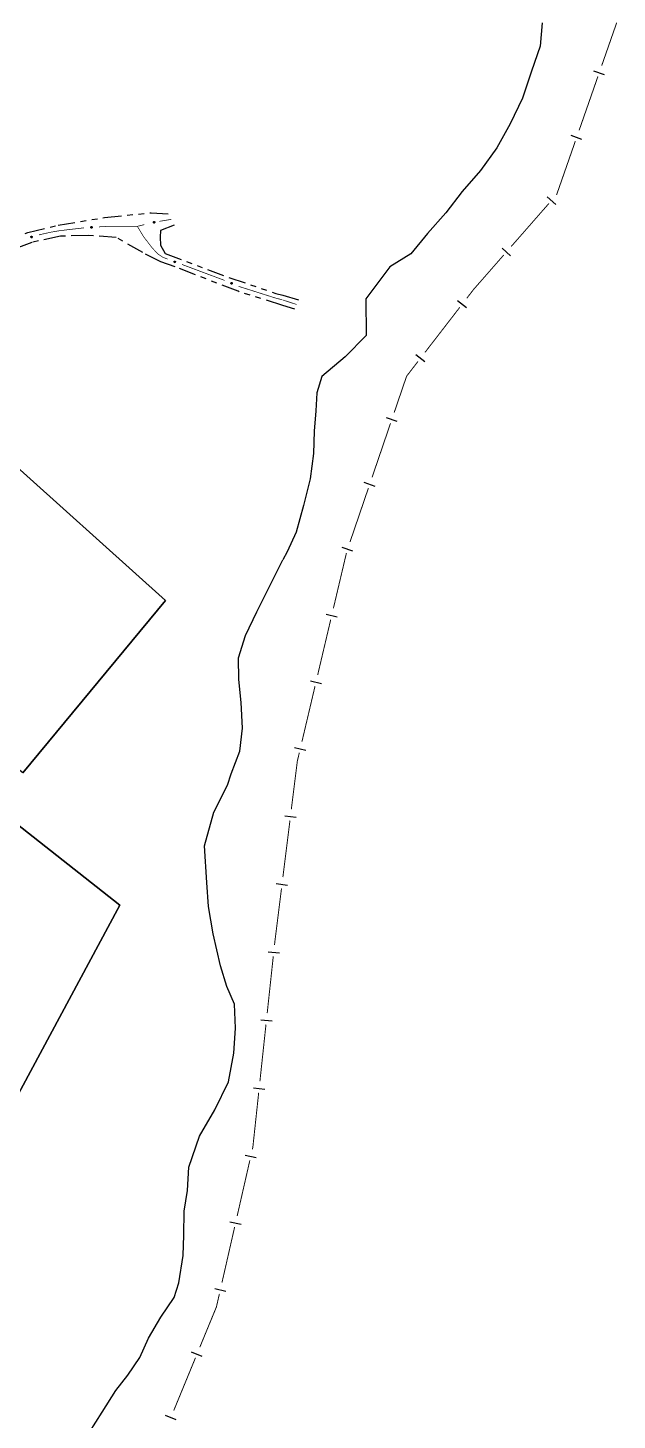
# Model space of a CAD drawing. Extents: x 204373 to 205952, y 4873300 to 4875179.
# Drawn here: x 205729.6 to 205884.8, y 4873681.7 to 4874047.8 of the extents above; entities that cross this region are included whole.
import ezdxf

# ---------------------------------------------------------------- set-up
doc = ezdxf.new("R2010")
doc.units = 0
doc.header["$LTSCALE"] = 1.5
doc.header["$MEASUREMENT"] = 0
doc.linetypes.add('TRACO_25', pattern=[8, 3, -1, 1, -1, 1, -1])
for name, color, linetype in [('CD_MALHA_LOTES', 7, 'CONTINUOUS'), ('HD-CURSO-PERENE', 170, 'CONTINUOUS'), ('LM-LIM-SETORES-BAIRROS', 250, 'CONTINUOUS'), ('RU-QUADRA', 220, 'CONTINUOUS'), ('SV-EIXO-RUA-N-PAV', 6, 'CONTINUOUS'), ('SV-RUA-NAO-PAV', 7, 'CONTINUOUS')]:
    doc.layers.add(name, color=color, linetype=linetype)

msp = doc.modelspace()

# ---------------------------------------------------------------- linework, layer by layer
at = {"layer": 'CD_MALHA_LOTES', "linetype": 'Continuous', "flags": 128}
for points in [[(205721.470543, 4873937.051906), (205765.928078, 4873897.251429), (205728.338756, 4873851.902269), (205679.55465, 4873889.759213)], [(205697.825653, 4873861.273346), (205753.904132, 4873817.174526)], [(205753.904132, 4873817.174526), (205725.253057, 4873763.97595), (205673.046159, 4873802.391331)]]:
    msp.add_lwpolyline(points, dxfattribs=at)
at = {"layer": 'HD-CURSO-PERENE', "linetype": 'Continuous'}
for points in [[(205865.05777, 4874049.191417, 2.257165), (205864.558878, 4874043.015749, 2.257165), (205862.257241, 4874036.41511, 2.257165), (205859.905662, 4874029.364422, 2.257165), (205856.627521, 4874022.588803, 2.257165), (205853.073801, 4874016.263246, 2.257165), (205848.793791, 4874010.362766, 2.257165), (205844.012866, 4874004.837349, 2.257165), (205839.65766, 4873999.1869, 2.257165), (205834.851672, 4873993.736492, 2.257165), (205830.496365, 4873988.41108, 2.257165), (205824.913514, 4873984.98593, 2.257165), (205818.606048, 4873976.560253, 2.257165), (205818.684139, 4873966.934177, 2.257165), (205813.202127, 4873961.308778, 2.257165), (205807.043882, 4873956.183463, 2.257165), (205805.750224, 4873951.846334, 2.257165), (205805.444112, 4873947.157524, 2.257165), (205805.020084, 4873941.806945, 2.257165), (205804.846611, 4873935.956301, 2.257165), (205803.997322, 4873929.25559, 2.257165), (205802.196607, 4873922.254885, 2.257165), (205800.320779, 4873915.22918, 2.257165), (205797.877565, 4873910.072429, 2.257165), (205796.742251, 4873907.97567, 2.257165)], [(205745.892225, 4873678.543841, 2.257165), (205749.253281, 4873683.795492, 2.257165), (205752.78, 4873689.52, 2.257165), (205755.94, 4873693.52, 2.257165), (205759.14, 4873698.19, 2.257165), (205761.44, 4873703.27, 2.257165), (205764.7, 4873708.79, 2.257165), (205768.16, 4873714, 2.257165), (205769.419621, 4873717.82619, 2.257165), (205770.53, 4873725.01, 2.257165), (205770.68, 4873730.38, 2.257165), (205770.84, 4873736.64, 2.257165), (205771.66, 4873742.09, 2.257165), (205771.99, 4873748.23, 2.257165), (205774.881338, 4873756.373308, 2.257165), (205778.92, 4873763.35, 2.257165), (205782.443715, 4873770.657798, 2.257165), (205783.914177, 4873778.220175, 2.257165), (205784.334309, 4873784.837256, 2.257165), (205784.03, 4873791.14, 2.257165), (205782.03, 4873795.78, 2.257165), (205780.343055, 4873801.222406, 2.257165), (205778.45246, 4873809.625048, 2.257165), (205777.192064, 4873816.767293, 2.257165), (205776.771932, 4873823.069274, 2.257165), (205776.141734, 4873832.732312, 2.257165), (205778.588966, 4873841.586519, 2.257165), (205782.233649, 4873848.697331, 2.257165), (205783.163004, 4873851.64781, 2.257165), (205785.489874, 4873857.623379, 2.257165), (205786.164093, 4873863.649022, 2.257165), (205785.836481, 4873870.42479, 2.257165), (205785.158535, 4873876.475492, 2.257165), (205785.106702, 4873882.151127, 2.257165), (205786.907742, 4873888.101715, 2.257165), (205789.935669, 4873894.277277, 2.257165), (205793.389059, 4873901.1529, 2.257165), (205796.742251, 4873907.97567, 2.257165)]]:
    msp.add_polyline3d(points, dxfattribs=at)
at = {"layer": 'LM-LIM-SETORES-BAIRROS', "const_width": 0.25}
for points in [[(205880.707951, 4874037.883039), (205884.667054, 4874049.211124)], [(205874.769296, 4874020.890913), (205879.718175, 4874035.051018)], [(205868.866859, 4874004.002418), (205873.77952, 4874018.058892)], [(205868.794479, 4874003.91988), (205868.866859, 4874004.002418)], [(205856.926663, 4873990.386405), (205866.81651, 4874001.664301)], [(205847.001315, 4873979.068026), (205854.948693, 4873988.130826)], [(205845.199338, 4873976.737208), (205846.422612, 4873978.319486)], [(205846.422612, 4873978.319486), (205847.001315, 4873979.068026)], [(205834.189878, 4873962.49671), (205843.364428, 4873974.363792)], [(205829.355438, 4873956.243467), (205832.354968, 4873960.123294)], [(205826.091272, 4873946.689811), (205829.324433, 4873956.152721)], [(205829.324433, 4873956.152721), (205829.355438, 4873956.243467)], [(205820.271582, 4873929.656573), (205825.121324, 4873943.850938)], [(205814.451892, 4873912.623334), (205819.301634, 4873926.8177)], [(205810.077184, 4873895.173728), (205813.524074, 4873909.772322)], [(205805.940916, 4873877.655415), (205809.387806, 4873892.254009)], [(205801.804647, 4873860.137102), (205805.251537, 4873874.735696)], [(205800.584985, 4873854.971474), (205801.115269, 4873857.217383)], [(205799.016939, 4873842.37637), (205800.499452, 4873854.284441)], [(205800.499452, 4873854.284441), (205800.584985, 4873854.971474)], [(205796.793169, 4873824.514264), (205798.64631, 4873839.399352)], [(205794.639091, 4873807.212522), (205796.422529, 4873821.537247)], [(205794.578934, 4873806.651054), (205794.639091, 4873807.212522)], [(205792.661338, 4873788.753489), (205794.259334, 4873803.668126)], [(205790.743741, 4873770.855924), (205792.341738, 4873785.770561)], [(205788.885001, 4873753.507678), (205790.424142, 4873767.872996)], [(205788.762032, 4873752.969074), (205788.885001, 4873753.507678)], [(205784.755537, 4873735.420627), (205788.094283, 4873750.044333)], [(205780.749042, 4873717.87218), (205784.087788, 4873732.495886)], [(205779.29485, 4873711.502817), (205780.081293, 4873714.947439)], [(205774.924214, 4873700.901699), (205779.116948, 4873711.071309)], [(205779.116948, 4873711.071309), (205779.29485, 4873711.502817)], [(205768.063376, 4873684.260518), (205773.780741, 4873698.128169)]]:
    msp.add_lwpolyline(points, dxfattribs=at)
at = {"layer": 'LM-LIM-SETORES-BAIRROS'}
for points in [[(205881.464111, 4874035.500137), (205878.63209, 4874036.489913)], [(205875.525456, 4874018.508011), (205872.693434, 4874019.497787)], [(205868.603622, 4874001.427176), (205866.348043, 4874003.405145)], [(205856.735806, 4873987.893701), (205854.480227, 4873989.87167)], [(205845.162773, 4873974.237476), (205842.789357, 4873976.072386)], [(205834.153313, 4873959.996978), (205831.779896, 4873961.831888)], [(205826.864077, 4873944.312255), (205824.025203, 4873945.282203)], [(205821.044387, 4873927.279017), (205818.205514, 4873928.248965)], [(205815.224697, 4873910.245778), (205812.385824, 4873911.215727)], [(205811.077458, 4873892.882559), (205808.157739, 4873893.571938)], [(205806.94119, 4873875.364247), (205804.021471, 4873876.053625)], [(205802.804921, 4873857.845934), (205799.885202, 4873858.535312)], [(205800.258362, 4873840.206377), (205797.281344, 4873840.577006)], [(205798.034584, 4873822.344266), (205795.057568, 4873822.714906)], [(205795.857331, 4873804.502636), (205792.874404, 4873804.822235)], [(205793.939735, 4873786.605071), (205790.956808, 4873786.92467)], [(205792.022139, 4873768.707506), (205789.039212, 4873769.027105)], [(205789.779237, 4873750.685372), (205786.854495, 4873751.353122)], [(205785.772742, 4873733.136925), (205782.848001, 4873733.804674)], [(205781.766247, 4873715.588478), (205778.841506, 4873716.256227)], [(205775.548663, 4873698.480942), (205772.775133, 4873699.624415)], [(205768.687826, 4873681.839761), (205765.914296, 4873682.983234)]]:
    msp.add_lwpolyline(points, dxfattribs=at)
at = {"layer": 'RU-QUADRA', "linetype": 'Continuous', "flags": 128}
for points in [[(205728.338756, 4873851.902269), (205765.928078, 4873897.251429), (205721.470543, 4873937.051906)], [(205725.253057, 4873763.97595), (205753.904132, 4873817.174526), (205697.825653, 4873861.273346)]]:
    msp.add_lwpolyline(points, dxfattribs=at)
at = {"layer": 'SV-EIXO-RUA-N-PAV'}
for points in [[(205762.731792, 4873996.823761), (205762.759735, 4873996.863901), (205762.791959, 4873996.892685), (205762.825745, 4873996.908957), (205762.85935, 4873996.915551), (205762.89449, 4873996.918425), (205762.930557, 4873996.913506), (205762.969379, 4873996.899179), (205763.009841, 4873996.871431), (205763.037158, 4873996.836483), (205763.054884, 4873996.804213), (205763.063777, 4873996.769567), (205763.065997, 4873996.735384), (205763.059649, 4873996.698088), (205763.044746, 4873996.658888), (205763.015859, 4873996.618877), (205762.984074, 4873996.590874), (205762.950981, 4873996.575993), (205762.916094, 4873996.567273), (205762.880184, 4873996.564769), (205762.844808, 4873996.569801), (205762.805367, 4873996.584877), (205762.766253, 4873996.613911), (205762.737962, 4873996.645294), (205762.72262, 4873996.678169), (205762.714808, 4873996.712709), (205762.711497, 4873996.747919), (205762.714932, 4873996.784381), (205762.731792, 4873996.823761)], [(205730.474245, 4873992.94139), (205730.497906, 4873992.984194), (205730.526995, 4873993.016144), (205730.558926, 4873993.035808), (205730.591674, 4873993.045828), (205730.62633, 4873993.052305), (205730.662713, 4873993.051126), (205730.702803, 4873993.040873), (205730.745908, 4873993.017439), (205730.776678, 4873992.98549), (205730.797632, 4873992.955216), (205730.810046, 4873992.92167), (205730.815774, 4873992.887898), (205730.8133, 4873992.850146), (205730.802513, 4873992.80962), (205730.7779, 4873992.766847), (205730.749168, 4873992.73572), (205730.717783, 4873992.717511), (205730.68398, 4873992.705244), (205730.648518, 4873992.699056), (205730.612812, 4873992.700418), (205730.572027, 4873992.711353), (205730.530132, 4873992.736205), (205730.49876, 4873992.764508), (205730.480114, 4873992.795628), (205730.468787, 4873992.82918), (205730.461868, 4873992.863862), (205730.46153, 4873992.900483), (205730.474245, 4873992.94139)], [(205746.258357, 4873995.498457), (205746.2904, 4873995.535406), (205746.325496, 4873995.56061), (205746.360818, 4873995.573206), (205746.394933, 4873995.576198), (205746.430179, 4873995.575328), (205746.465521, 4873995.56661), (205746.502604, 4873995.548246), (205746.539894, 4873995.516362), (205746.56335, 4873995.478713), (205746.577552, 4873995.444745), (205746.58272, 4873995.409351), (205746.581301, 4873995.375125), (205746.571032, 4873995.338713), (205746.552054, 4873995.301316), (205746.519086, 4873995.264594), (205746.48451, 4873995.240122), (205746.450025, 4873995.228835), (205746.41441, 4873995.223865), (205746.378437, 4873995.225185), (205746.343794, 4873995.233942), (205746.306174, 4873995.253117), (205746.270362, 4873995.286136), (205746.24556, 4873995.320343), (205746.233792, 4873995.354661), (205746.229688, 4873995.389834), (205746.230131, 4873995.425196), (205746.237415, 4873995.461088), (205746.258357, 4873995.498457)], [(205768.229481, 4873986.491802), (205768.2737, 4873986.5127), (205768.315977, 4873986.521619), (205768.353379, 4873986.518909), (205768.385806, 4873986.507896), (205768.417712, 4873986.492893), (205768.446542, 4873986.47067), (205768.473077, 4873986.438917), (205768.494352, 4873986.394707), (205768.500642, 4873986.350797), (205768.499947, 4873986.313986), (205768.490411, 4873986.279512), (205768.475317, 4873986.248761), (205768.451242, 4873986.219578), (205768.418801, 4873986.193002), (205768.373828, 4873986.172684), (205768.33232, 4873986.164224), (205768.296212, 4873986.167796), (205768.261615, 4873986.177603), (205768.229225, 4873986.19331), (205768.201051, 4873986.215288), (205768.174352, 4873986.248), (205768.154886, 4873986.292654), (205768.145976, 4873986.333956), (205768.149039, 4873986.370105), (205768.159461, 4873986.403949), (205768.17412, 4873986.436133), (205768.195253, 4873986.466043), (205768.229481, 4873986.491802)], [(205783.205855, 4873980.849266), (205783.250961, 4873980.868173), (205783.293594, 4873980.875199), (205783.330838, 4873980.870824), (205783.362742, 4873980.858377), (205783.393947, 4873980.841966), (205783.421758, 4873980.81848), (205783.446851, 4873980.785575), (205783.466134, 4873980.740461), (205783.470461, 4873980.696315), (205783.468126, 4873980.659571), (205783.457062, 4873980.625556), (205783.440612, 4873980.595509), (205783.41526, 4873980.567428), (205783.381666, 4873980.542324), (205783.335833, 4873980.524032), (205783.29399, 4873980.517431), (205783.258076, 4873980.522608), (205783.22395, 4873980.533947), (205783.192293, 4873980.551083), (205783.165127, 4873980.574295), (205783.139912, 4873980.608164), (205783.122457, 4873980.653641), (205783.115397, 4873980.6953), (205783.120068, 4873980.731276), (205783.131988, 4873980.764622), (205783.148067, 4873980.796121), (205783.170512, 4873980.82506), (205783.205855, 4873980.849266)]]:
    msp.add_lwpolyline(points, close=True, dxfattribs=at)
for points in [[(205762.711497, 4873996.747919), (205763.037158, 4873996.836483)], [(205762.714808, 4873996.712709), (205763.054884, 4873996.804213)], [(205762.714932, 4873996.784381), (205763.009841, 4873996.871431)], [(205762.716712, 4873996.73201), (205763.040823, 4873996.8213)], [(205762.717905, 4873996.766778), (205763.018905, 4873996.853648)], [(205762.721348, 4873996.695435), (205763.05802, 4873996.784026)], [(205762.72262, 4873996.678169), (205763.063777, 4873996.769567)], [(205762.724484, 4873996.802433), (205762.986438, 4873996.882877)], [(205762.731792, 4873996.823761), (205762.969379, 4873996.899179)], [(205762.73384, 4873996.661536), (205763.061991, 4873996.751491)], [(205762.737962, 4873996.645294), (205763.065997, 4873996.735384)], [(205762.747901, 4873996.845007), (205762.942739, 4873996.904726)], [(205762.754412, 4873996.628967), (205763.058326, 4873996.714933)], [(205762.759735, 4873996.863901), (205762.930557, 4873996.913506)], [(205762.766253, 4873996.613911), (205763.059649, 4873996.698088)], [(205762.778033, 4873996.880388), (205762.903949, 4873996.913555)], [(205762.78935, 4873996.601527), (205763.049276, 4873996.677489)], [(205762.791959, 4873996.892685), (205762.89449, 4873996.918425)], [(205762.805367, 4873996.584877), (205763.044746, 4873996.658888)], [(205762.830135, 4873996.580581), (205763.022723, 4873996.637165)], [(205762.844808, 4873996.569801), (205763.015859, 4873996.618877)], [(205762.866675, 4873996.568617), (205762.993715, 4873996.603351)], [(205762.880184, 4873996.564769), (205762.984074, 4873996.590874)], [(205730.46153, 4873992.900483), (205730.745908, 4873993.017439)], [(205730.461868, 4873992.863862), (205730.776678, 4873992.98549)], [(205730.4663, 4873992.883281), (205730.756755, 4873993.000683)], [(205730.468693, 4873992.848575), (205730.781887, 4873992.970764)], [(205730.468787, 4873992.82918), (205730.797632, 4873992.955216)], [(205730.469172, 4873992.919423), (205730.72145, 4873993.026414)], [(205730.474245, 4873992.94139), (205730.702803, 4873993.040873)], [(205730.477071, 4873992.812672), (205730.80283, 4873992.93546)], [(205730.480114, 4873992.795628), (205730.810046, 4873992.92167)], [(205730.488081, 4873992.964182), (205730.675734, 4873993.043647)], [(205730.492988, 4873992.780239), (205730.810131, 4873992.903506)], [(205730.497906, 4873992.984194), (205730.662713, 4873993.051126)], [(205730.49876, 4873992.764508), (205730.815774, 4873992.887898)], [(205730.51441, 4873993.002479), (205730.63624, 4873993.048434)], [(205730.516803, 4873992.749961), (205730.81025, 4873992.866765)], [(205730.526995, 4873993.016144), (205730.62633, 4873993.052305)], [(205730.530132, 4873992.736205), (205730.8133, 4873992.850146)], [(205730.554382, 4873992.726265), (205730.805104, 4873992.828589)], [(205730.572027, 4873992.711353), (205730.802513, 4873992.80962)], [(205730.597106, 4873992.70963), (205730.782844, 4873992.785744)], [(205730.612812, 4873992.700418), (205730.7779, 4873992.766847)], [(205730.634685, 4873992.701492), (205730.757473, 4873992.749123)], [(205730.648518, 4873992.699056), (205730.749168, 4873992.73572)], [(205746.229688, 4873995.389834), (205746.577552, 4873995.444745)], [(205746.230131, 4873995.425196), (205746.56335, 4873995.478713)], [(205746.233629, 4873995.408824), (205746.565383, 4873995.463227)], [(205746.233792, 4873995.354661), (205746.58272, 4873995.409351)], [(205746.234358, 4873995.371964), (205746.578528, 4873995.424339)], [(205746.237415, 4873995.461088), (205746.539894, 4873995.516362)], [(205746.238503, 4873995.44327), (205746.547021, 4873995.497717)], [(205746.243184, 4873995.336931), (205746.579026, 4873995.391566)], [(205746.24556, 4873995.320343), (205746.581301, 4873995.375125)], [(205746.248827, 4873995.478025), (205746.517837, 4873995.530226)], [(205746.258357, 4873995.498457), (205746.502604, 4873995.548246)], [(205746.260184, 4873995.302363), (205746.571504, 4873995.355603)], [(205746.270362, 4873995.286136), (205746.571032, 4873995.338713)], [(205746.276629, 4873995.517874), (205746.476703, 4873995.556588)], [(205746.2904, 4873995.535406), (205746.465521, 4873995.56661)], [(205746.292015, 4873995.271372), (205746.558533, 4873995.319331)], [(205746.306174, 4873995.253117), (205746.552054, 4873995.301316)], [(205746.310345, 4873995.54986), (205746.439068, 4873995.569481)], [(205746.325496, 4873995.56061), (205746.430179, 4873995.575328)], [(205746.330347, 4873995.246217), (205746.527851, 4873995.282051)], [(205746.343794, 4873995.233942), (205746.519086, 4873995.264594)], [(205746.365412, 4873995.230444), (205746.49542, 4873995.251505)], [(205746.378437, 4873995.225185), (205746.48451, 4873995.240122)], [(205768.145976, 4873986.333956), (205768.475317, 4873986.248761)], [(205768.149039, 4873986.370105), (205768.490411, 4873986.279512)], [(205768.150489, 4873986.350094), (205768.479861, 4873986.264725)], [(205768.152113, 4873986.311606), (205768.458482, 4873986.234845)], [(205768.154886, 4873986.292654), (205768.451242, 4873986.219578)], [(205768.156532, 4873986.385712), (205768.492616, 4873986.294918)], [(205768.159461, 4873986.403949), (205768.499947, 4873986.313986)], [(205768.168751, 4873986.270414), (205768.431991, 4873986.206877)], [(205768.170722, 4873986.41974), (205768.496261, 4873986.335805)], [(205768.17412, 4873986.436133), (205768.500642, 4873986.350797)], [(205768.174352, 4873986.248), (205768.418801, 4873986.193002)], [(205768.189067, 4873986.449298), (205768.493358, 4873986.374771)], [(205768.193693, 4873986.231942), (205768.388886, 4873986.185127)], [(205768.195253, 4873986.466043), (205768.494352, 4873986.394707)], [(205768.201051, 4873986.215288), (205768.373828, 4873986.172684)], [(205768.212524, 4873986.476944), (205768.479754, 4873986.416285)], [(205768.219425, 4873986.203373), (205768.346894, 4873986.170245)], [(205768.229225, 4873986.19331), (205768.33232, 4873986.164224)], [(205768.229481, 4873986.491802), (205768.473077, 4873986.438917)], [(205768.25403, 4873986.502206), (205768.452735, 4873986.456991)], [(205768.2737, 4873986.5127), (205768.446542, 4873986.47067)], [(205768.297778, 4873986.517888), (205768.42349, 4873986.48396)], [(205768.315977, 4873986.521619), (205768.417712, 4873986.492893)], [(205783.115397, 4873980.6953), (205783.440612, 4873980.595509)], [(205783.120068, 4873980.731276), (205783.457062, 4873980.625556)], [(205783.120531, 4873980.672699), (205783.423174, 4873980.582357)], [(205783.120624, 4873980.71122), (205783.445864, 4873980.611254)], [(205783.122457, 4873980.653641), (205783.41526, 4873980.567428)], [(205783.128249, 4873980.746534), (205783.459952, 4873980.640849)], [(205783.131988, 4873980.764622), (205783.468126, 4873980.659571)], [(205783.135317, 4873980.630806), (205783.395462, 4873980.555598)], [(205783.139912, 4873980.608164), (205783.381666, 4873980.542324)], [(205783.143942, 4873980.779895), (205783.465415, 4873980.681533)], [(205783.148067, 4873980.796121), (205783.470461, 4873980.696315)], [(205783.158518, 4873980.591261), (205783.35143, 4873980.535791)], [(205783.163586, 4873980.808606), (205783.464253, 4873980.720589)], [(205783.165127, 4873980.574295), (205783.335833, 4873980.524032)], [(205783.170512, 4873980.82506), (205783.466134, 4873980.740461)], [(205783.182952, 4873980.561573), (205783.308817, 4873980.522795)], [(205783.188252, 4873980.835179), (205783.452513, 4873980.762668)], [(205783.192293, 4873980.551083), (205783.29399, 4873980.517431)], [(205783.205855, 4873980.849266), (205783.446851, 4873980.785575)], [(205783.230843, 4873980.858566), (205783.427335, 4873980.804538)], [(205783.250961, 4873980.868173), (205783.421758, 4873980.81848)], [(205783.275247, 4873980.872283), (205783.399321, 4873980.832784)], [(205783.293594, 4873980.875199), (205783.393947, 4873980.841966)]]:
    msp.add_lwpolyline(points, dxfattribs=at)
at = {"layer": 'SV-EIXO-RUA-N-PAV', "const_width": 0.18}
for points in [[(205764.250257, 4873996.962074), (205767.210445, 4873997.449194)], [(205767.210445, 4873997.449194), (205767.41765, 4873997.48329)], [(205732.571355, 4873993.399228), (205732.84084, 4873993.472724)], [(205732.84084, 4873993.472724), (205735.495444, 4873994.068656)], [(205735.495444, 4873994.068656), (205735.648236, 4873994.102956)], [(205735.648236, 4873994.102956), (205737.465348, 4873994.413195)], [(205737.465348, 4873994.413195), (205737.997282, 4873994.504013)], [(205737.997282, 4873994.504013), (205744.413401, 4873995.258851)], [(205748.404829, 4873995.510274), (205750.401603, 4873995.623835)], [(205750.401603, 4873995.623835), (205750.859741, 4873995.649889)], [(205750.859741, 4873995.649889), (205758.400862, 4873995.65111)], [(205758.400862, 4873995.65111), (205758.479817, 4873995.649889)], [(205758.479817, 4873995.649889), (205760.344912, 4873996.110107)], [(205758.479817, 4873995.649889), (205760.031164, 4873993.082142)], [(205760.031164, 4873993.082142), (205760.141337, 4873992.899786)], [(205760.141337, 4873992.899786), (205761.840568, 4873990.690785)], [(205761.840568, 4873990.690785), (205762.433089, 4873989.920508)], [(205762.433089, 4873989.920508), (205763.839929, 4873988.45956)], [(205763.839929, 4873988.45956), (205763.922728, 4873988.373576)], [(205763.922728, 4873988.373576), (205764.650329, 4873987.877484)], [(205764.650329, 4873987.877484), (205765.183192, 4873987.514169)], [(205765.183192, 4873987.514169), (205766.452316, 4873987.039271)], [(205770.198685, 4873985.637587), (205781.438791, 4873981.435205)], [(205785.134956, 4873979.907962), (205785.436551, 4873979.779505)], [(205785.436551, 4873979.779505), (205794.656293, 4873976.855883)], [(205794.656293, 4873976.855883), (205794.67497, 4873976.849961)], [(205794.67497, 4873976.849961), (205796.587557, 4873976.336131)], [(205796.740737, 4873976.294979), (205799.593271, 4873975.365974)], [(205799.593271, 4873975.365974), (205800.42552, 4873975.094931)]]:
    msp.add_lwpolyline(points, dxfattribs=at)
at = {"layer": 'SV-RUA-NAO-PAV', "linetype": 'TRACO_25'}
for points in [[(205590.015707, 4874059.728989, 5.843915), (205641.661864, 4874015.096878, 5.547081), (205643.825264, 4874013.185709, 5.547081), (205688.674672, 4873973.565304, 4.656578), (205692.907172, 4873971.139859, 4.656578), (205697.765108, 4873970.539591, 4.458688), (205700.51934, 4873971.064535, 4.483424), (205704.550008, 4873973.539643, 4.557633), (205709.20588, 4873978.590013, 4.557633), (205713.936562, 4873984.640491, 4.557633), (205717.941742, 4873988.565762, 4.557633), (205723.324344, 4873991.765895, 4.409215), (205729.658748, 4873994.040886, 4.38448), (205737.595826, 4873995.940769, 4.038172), (205749.864776, 4873997.965486, 3.865019), (205762.133958, 4873999.240119, 3.667129), (205766.841554, 4873998.964893, 3.518712)], [(205796.743461, 4873974.859932, 3.419767), (205784.976777, 4873978.561869, 3.419767), (205768.423386, 4873984.988271, 3.568185), (205764.650256, 4873986.326937, 3.568185), (205759.910217, 4873988.747382, 3.568185), (205752.921271, 4873992.714774, 3.865019), (205745.559356, 4873993.265141, 4.087645), (205738.292069, 4873993.078301, 4.38448), (205730.676382, 4873991.429044, 4.38448), (205724.24913, 4873988.955158, 4.508161), (205719.980465, 4873986.384257, 4.582369), (205716.366651, 4873983.158504, 4.631842), (205711.515895, 4873976.852522, 4.607105), (205706.471109, 4873971.274152, 4.681314), (205701.862891, 4873968.121161, 4.730786), (205697.71614, 4873966.939192, 4.730786), (205709.740219, 4873955.813342, 4.879204), (205713.326378, 4873953.821032, 4.730786), (205716.048811, 4873953.734322, 4.730786), (205718.605335, 4873954.179924, 4.730786)], [(205768.144558, 4873995.964505, 3.419767), (205764.564277, 4873994.564498, 3.444504), (205764.489705, 4873992.789303, 3.444504), (205764.590498, 4873990.739071, 3.493976), (205765.759627, 4873988.545679, 3.518712), (205782.571815, 4873982.212376, 3.320822), (205794.967887, 4873978.011394, 3.320822), (205796.743509, 4873977.509705, 3.197141)], [(205799.953737, 4873973.857984, 3.122933), (205796.743461, 4873974.859932, 3.419767)], [(205796.743509, 4873977.509705, 3.197141), (205800.897049, 4873976.331214, 3.197141)]]:
    msp.add_polyline3d(points, dxfattribs=at)

doc.saveas('drawing.dxf')
